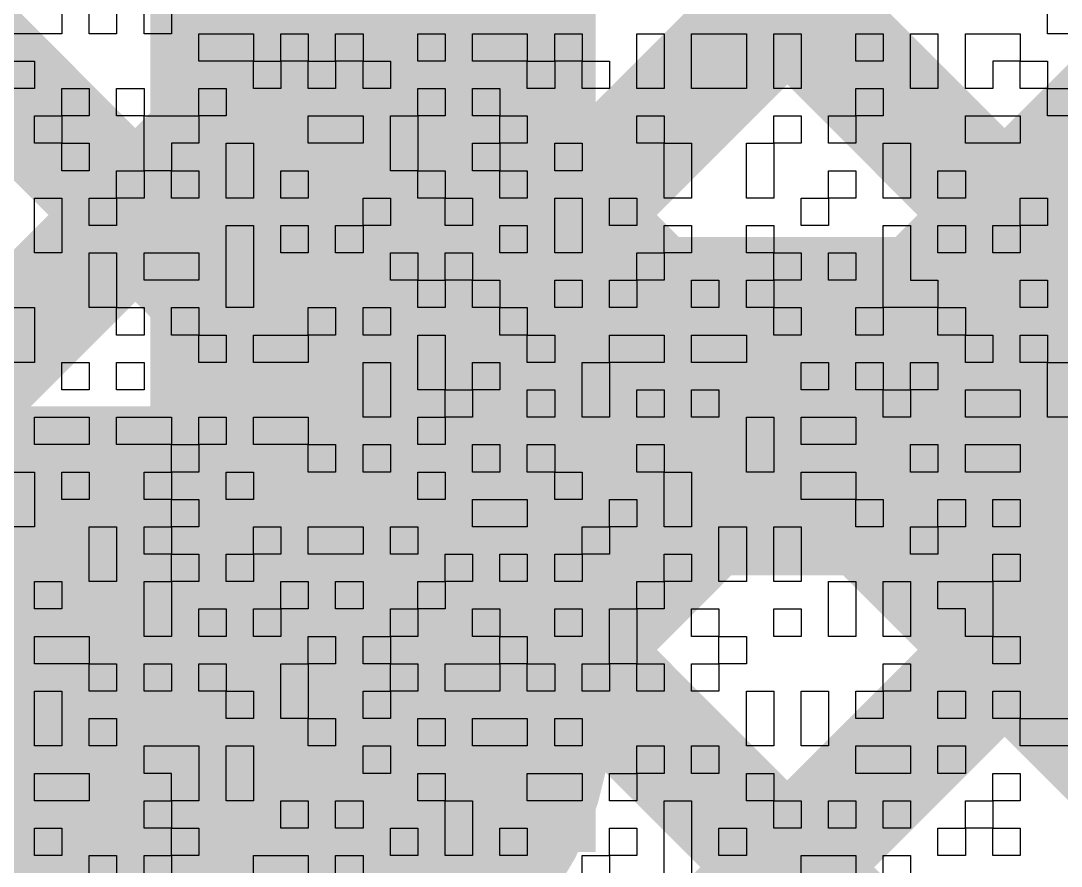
# Model space of a CAD drawing. Header units: millimetres. Extents: x 3.06 to 5.82, y 1.29 to 3.84.
# Drawn here: x 4.9706 to 5.0383, y 2.5881 to 2.6431 of the extents above; entities that cross this region are included whole.
import ezdxf

# ---------------------------------------------------------------- set-up
doc = ezdxf.new("R2010")
doc.units = ezdxf.units.MM
doc.header["$MEASUREMENT"] = 0
for name, color, linetype in [('BottomLayer', 5, 'Continuous'), ('BottomOverlay', 54, 'Continuous'), ('BottomSolder', 6, 'Continuous'), ('MultiLayer', 9, 'Continuous'), ('TopLayer', 1, 'Continuous'), ('TopSolder', 216, 'Continuous'), ('ViaHoleLayer', 16, 'Continuous')]:
    doc.layers.add(name, color=color, linetype=linetype)

msp = doc.modelspace()

# ---------------------------------------------------------------- linework, layer by layer
at = {"layer": 'BottomLayer'}
for points, const_width in [([(4.789, 2.413121), (5.240879, 2.865)], 0.008), ([(4.789, 2.441405), (5.212595, 2.865)], 0.008), ([(4.789, 2.384836), (5.248, 2.843836)], 0.008), ([(4.789, 2.356552), (5.248, 2.815552)], 0.008), ([(4.873539, 2.791499), (5.702, 1.963038)], 0.008), ([(4.854232, 2.782522), (5.702, 1.934754)], 0.008), ([(4.830624, 2.777846), (5.596469, 2.012)], 0.008), ([(4.810821, 2.769365), (5.568185, 2.012)], 0.008), ([(4.797236, 2.754665), (5.478901, 2.073)], 0.008), ([(4.995, 2.618), (5.489, 2.618)], 0.022)]:
    msp.add_lwpolyline(points, dxfattribs=dict(at, const_width=const_width))
for points, const_width in [([(4.989095, 2.618, 1), (5.000906, 2.618, 1)], 0.011811), ([(4.9895, 2.618, 1), (5.0005, 2.618, 1)], 0.011)]:
    msp.add_lwpolyline(points, format="xyb", close=True, dxfattribs=dict(at, const_width=const_width))
at = {"layer": 'BottomOverlay'}
for p, q in [((4.973254, 2.64401), (4.973254, 2.642228)), ((4.975035, 2.642228), (4.975035, 2.64401)), ((4.976817, 2.64401), (4.976817, 2.642228)), ((4.978599, 2.642228), (4.978599, 2.64401)), ((4.980381, 2.64401), (4.980381, 2.642228)), ((5.037396, 2.642228), (5.037396, 2.64401)), ((4.973254, 2.642228), (4.96969, 2.642228)), ((4.976817, 2.642228), (4.975035, 2.642228)), ((4.980381, 2.642228), (4.978599, 2.642228)), ((4.982162, 2.640446), (4.982162, 2.642228)), ((4.982162, 2.642228), (4.985726, 2.642228)), ((4.985726, 2.642228), (4.985726, 2.640446)), ((4.987508, 2.640446), (4.987508, 2.642228)), ((4.987508, 2.642228), (4.989289, 2.642228)), ((4.989289, 2.642228), (4.989289, 2.640446)), ((4.991071, 2.640446), (4.991071, 2.642228)), ((4.991071, 2.642228), (4.992853, 2.642228)), ((4.992853, 2.642228), (4.992853, 2.640446)), ((4.996416, 2.640446), (4.996416, 2.642228)), ((4.996416, 2.642228), (4.998198, 2.642228)), ((4.998198, 2.642228), (4.998198, 2.640446)), ((4.99998, 2.640446), (4.99998, 2.642228)), ((4.99998, 2.642228), (5.003543, 2.642228)), ((5.003543, 2.642228), (5.003543, 2.640446)), ((5.005325, 2.640446), (5.005325, 2.642228)), ((5.005325, 2.642228), (5.007107, 2.642228)), ((5.007107, 2.642228), (5.007107, 2.640446)), ((5.01067, 2.640446), (5.01067, 2.642228)), ((5.01067, 2.642228), (5.012452, 2.642228)), ((5.012452, 2.642228), (5.012452, 2.640446)), ((5.014234, 2.640446), (5.014234, 2.642228)), ((5.014234, 2.642228), (5.017797, 2.642228)), ((5.017797, 2.642228), (5.017797, 2.640446)), ((5.019579, 2.640446), (5.019579, 2.642228)), ((5.019579, 2.642228), (5.021361, 2.642228)), ((5.021361, 2.642228), (5.021361, 2.640446)), ((5.024924, 2.640446), (5.024924, 2.642228)), ((5.024924, 2.642228), (5.026706, 2.642228)), ((5.026706, 2.642228), (5.026706, 2.640446)), ((5.028487, 2.640446), (5.028487, 2.642228)), ((5.028487, 2.642228), (5.030269, 2.642228)), ((5.030269, 2.642228), (5.030269, 2.640446)), ((5.032051, 2.640446), (5.032051, 2.642228)), ((5.032051, 2.642228), (5.035614, 2.642228)), ((5.035614, 2.642228), (5.035614, 2.640446)), ((5.039178, 2.642228), (5.037396, 2.642228)), ((4.96969, 2.640446), (4.971472, 2.640446)), ((4.971472, 2.640446), (4.971472, 2.638664)), ((4.985726, 2.640446), (4.982162, 2.640446)), ((4.985726, 2.638664), (4.985726, 2.640446)), ((4.985726, 2.640446), (4.987508, 2.640446)), ((4.989289, 2.640446), (4.987508, 2.640446)), ((4.987508, 2.640446), (4.987508, 2.638664)), ((4.989289, 2.638664), (4.989289, 2.640446)), ((4.989289, 2.640446), (4.991071, 2.640446)), ((4.992853, 2.640446), (4.991071, 2.640446)), ((4.991071, 2.640446), (4.991071, 2.638664)), ((4.992853, 2.638664), (4.992853, 2.640446)), ((4.992853, 2.640446), (4.994635, 2.640446)), ((4.994635, 2.640446), (4.994635, 2.638664)), ((4.998198, 2.640446), (4.996416, 2.640446)), ((5.003543, 2.640446), (4.99998, 2.640446)), ((5.003543, 2.638664), (5.003543, 2.640446)), ((5.003543, 2.640446), (5.005325, 2.640446)), ((5.007107, 2.640446), (5.005325, 2.640446)), ((5.005325, 2.640446), (5.005325, 2.638664)), ((5.007107, 2.638664), (5.007107, 2.640446)), ((5.007107, 2.640446), (5.008888, 2.640446)), ((5.008888, 2.640446), (5.008888, 2.638664)), ((5.01067, 2.638664), (5.01067, 2.640446)), ((5.012452, 2.640446), (5.012452, 2.638664)), ((5.014234, 2.638664), (5.014234, 2.640446)), ((5.017797, 2.640446), (5.017797, 2.638664)), ((5.019579, 2.638664), (5.019579, 2.640446)), ((5.021361, 2.640446), (5.021361, 2.638664)), ((5.026706, 2.640446), (5.024924, 2.640446)), ((5.028487, 2.638664), (5.028487, 2.640446)), ((5.030269, 2.640446), (5.030269, 2.638664)), ((5.032051, 2.638664), (5.032051, 2.640446)), ((5.035614, 2.640446), (5.033833, 2.640446)), ((5.033833, 2.640446), (5.033833, 2.638664)), ((5.035614, 2.638664), (5.035614, 2.640446)), ((5.035614, 2.640446), (5.037396, 2.640446)), ((5.037396, 2.640446), (5.037396, 2.638664)), ((4.971472, 2.638664), (4.96969, 2.638664)), ((4.973254, 2.636883), (4.973254, 2.638664)), ((4.973254, 2.638664), (4.975035, 2.638664)), ((4.975035, 2.638664), (4.975035, 2.636883)), ((4.976817, 2.636883), (4.976817, 2.638664)), ((4.976817, 2.638664), (4.978599, 2.638664)), ((4.978599, 2.638664), (4.978599, 2.636883)), ((4.982162, 2.636883), (4.982162, 2.638664)), ((4.982162, 2.638664), (4.983944, 2.638664)), ((4.983944, 2.638664), (4.983944, 2.636883)), ((4.987508, 2.638664), (4.985726, 2.638664)), ((4.991071, 2.638664), (4.989289, 2.638664)), ((4.994635, 2.638664), (4.992853, 2.638664)), ((4.996416, 2.636883), (4.996416, 2.638664)), ((4.996416, 2.638664), (4.998198, 2.638664)), ((4.998198, 2.638664), (4.998198, 2.636883)), ((4.99998, 2.636883), (4.99998, 2.638664)), ((4.99998, 2.638664), (5.001761, 2.638664)), ((5.001761, 2.638664), (5.001761, 2.636883)), ((5.005325, 2.638664), (5.003543, 2.638664)), ((5.008888, 2.638664), (5.007107, 2.638664)), ((5.012452, 2.638664), (5.01067, 2.638664)), ((5.017797, 2.638664), (5.014234, 2.638664)), ((5.021361, 2.638664), (5.019579, 2.638664)), ((5.024924, 2.636883), (5.024924, 2.638664)), ((5.024924, 2.638664), (5.026706, 2.638664)), ((5.026706, 2.638664), (5.026706, 2.636883)), ((5.030269, 2.638664), (5.028487, 2.638664)), ((5.033833, 2.638664), (5.032051, 2.638664)), ((5.037396, 2.638664), (5.035614, 2.638664)), ((5.037396, 2.636883), (5.037396, 2.638664)), ((5.037396, 2.638664), (5.039178, 2.638664)), ((4.971472, 2.635101), (4.971472, 2.636883)), ((4.971472, 2.636883), (4.973254, 2.636883)), ((4.975035, 2.636883), (4.973254, 2.636883)), ((4.973254, 2.636883), (4.973254, 2.635101)), ((4.978599, 2.636883), (4.976817, 2.636883)), ((4.978599, 2.635101), (4.978599, 2.636883)), ((4.978599, 2.636883), (4.982162, 2.636883)), ((4.983944, 2.636883), (4.982162, 2.636883)), ((4.982162, 2.636883), (4.982162, 2.635101)), ((4.989289, 2.635101), (4.989289, 2.636883)), ((4.989289, 2.636883), (4.992853, 2.636883)), ((4.992853, 2.636883), (4.992853, 2.635101)), ((4.994635, 2.635101), (4.994635, 2.636883)), ((4.994635, 2.636883), (4.996416, 2.636883)), ((4.998198, 2.636883), (4.996416, 2.636883)), ((4.996416, 2.636883), (4.996416, 2.635101)), ((5.001761, 2.636883), (4.99998, 2.636883)), ((5.001761, 2.635101), (5.001761, 2.636883)), ((5.001761, 2.636883), (5.003543, 2.636883)), ((5.003543, 2.636883), (5.003543, 2.635101)), ((5.01067, 2.635101), (5.01067, 2.636883)), ((5.01067, 2.636883), (5.012452, 2.636883)), ((5.012452, 2.636883), (5.012452, 2.635101)), ((5.019579, 2.635101), (5.019579, 2.636883)), ((5.019579, 2.636883), (5.021361, 2.636883)), ((5.021361, 2.636883), (5.021361, 2.635101)), ((5.023142, 2.635101), (5.023142, 2.636883)), ((5.023142, 2.636883), (5.024924, 2.636883)), ((5.026706, 2.636883), (5.024924, 2.636883)), ((5.024924, 2.636883), (5.024924, 2.635101)), ((5.032051, 2.635101), (5.032051, 2.636883)), ((5.032051, 2.636883), (5.035614, 2.636883)), ((5.035614, 2.636883), (5.035614, 2.635101)), ((5.039178, 2.636883), (5.037396, 2.636883)), ((4.973254, 2.635101), (4.971472, 2.635101)), ((4.973254, 2.633319), (4.973254, 2.635101)), ((4.973254, 2.635101), (4.975035, 2.635101)), ((4.975035, 2.635101), (4.975035, 2.633319)), ((4.978599, 2.633319), (4.978599, 2.635101)), ((4.982162, 2.635101), (4.980381, 2.635101)), ((4.980381, 2.635101), (4.980381, 2.633319)), ((4.983944, 2.633319), (4.983944, 2.635101)), ((4.983944, 2.635101), (4.985726, 2.635101)), ((4.985726, 2.635101), (4.985726, 2.633319)), ((4.992853, 2.635101), (4.989289, 2.635101)), ((4.994635, 2.633319), (4.994635, 2.635101)), ((4.996416, 2.635101), (4.996416, 2.633319)), ((4.99998, 2.633319), (4.99998, 2.635101)), ((4.99998, 2.635101), (5.001761, 2.635101)), ((5.003543, 2.635101), (5.001761, 2.635101)), ((5.001761, 2.635101), (5.001761, 2.633319)), ((5.005325, 2.633319), (5.005325, 2.635101)), ((5.005325, 2.635101), (5.007107, 2.635101)), ((5.007107, 2.635101), (5.007107, 2.633319)), ((5.012452, 2.635101), (5.01067, 2.635101)), ((5.012452, 2.633319), (5.012452, 2.635101)), ((5.012452, 2.635101), (5.014234, 2.635101)), ((5.014234, 2.635101), (5.014234, 2.633319)), ((5.017797, 2.633319), (5.017797, 2.635101)), ((5.017797, 2.635101), (5.019579, 2.635101)), ((5.021361, 2.635101), (5.019579, 2.635101)), ((5.019579, 2.635101), (5.019579, 2.633319)), ((5.024924, 2.635101), (5.023142, 2.635101)), ((5.026706, 2.633319), (5.026706, 2.635101)), ((5.026706, 2.635101), (5.028487, 2.635101)), ((5.028487, 2.635101), (5.028487, 2.633319)), ((5.035614, 2.635101), (5.032051, 2.635101)), ((4.975035, 2.633319), (4.973254, 2.633319)), ((4.976817, 2.631537), (4.976817, 2.633319)), ((4.976817, 2.633319), (4.978599, 2.633319)), ((4.980381, 2.633319), (4.978599, 2.633319)), ((4.978599, 2.633319), (4.978599, 2.631537)), ((4.980381, 2.631537), (4.980381, 2.633319)), ((4.980381, 2.633319), (4.982162, 2.633319)), ((4.982162, 2.633319), (4.982162, 2.631537)), ((4.983944, 2.631537), (4.983944, 2.633319)), ((4.985726, 2.633319), (4.985726, 2.631537)), ((4.987508, 2.631537), (4.987508, 2.633319)), ((4.987508, 2.633319), (4.989289, 2.633319)), ((4.989289, 2.633319), (4.989289, 2.631537)), ((4.996416, 2.633319), (4.994635, 2.633319)), ((4.996416, 2.631537), (4.996416, 2.633319)), ((4.996416, 2.633319), (4.998198, 2.633319)), ((4.998198, 2.633319), (4.998198, 2.631537)), ((5.001761, 2.633319), (4.99998, 2.633319)), ((5.001761, 2.631537), (5.001761, 2.633319)), ((5.001761, 2.633319), (5.003543, 2.633319)), ((5.003543, 2.633319), (5.003543, 2.631537)), ((5.007107, 2.633319), (5.005325, 2.633319)), ((5.012452, 2.631537), (5.012452, 2.633319)), ((5.014234, 2.633319), (5.014234, 2.631537)), ((5.017797, 2.631537), (5.017797, 2.633319)), ((5.019579, 2.633319), (5.019579, 2.631537)), ((5.023142, 2.631537), (5.023142, 2.633319)), ((5.023142, 2.633319), (5.024924, 2.633319)), ((5.024924, 2.633319), (5.024924, 2.631537)), ((5.026706, 2.631537), (5.026706, 2.633319)), ((5.028487, 2.633319), (5.028487, 2.631537)), ((5.030269, 2.631537), (5.030269, 2.633319)), ((5.030269, 2.633319), (5.032051, 2.633319)), ((5.032051, 2.633319), (5.032051, 2.631537)), ((4.971472, 2.629756), (4.971472, 2.631537)), ((4.971472, 2.631537), (4.973254, 2.631537)), ((4.973254, 2.631537), (4.973254, 2.629756)), ((4.975035, 2.629756), (4.975035, 2.631537)), ((4.975035, 2.631537), (4.976817, 2.631537)), ((4.978599, 2.631537), (4.976817, 2.631537)), ((4.976817, 2.631537), (4.976817, 2.629756)), ((4.982162, 2.631537), (4.980381, 2.631537)), ((4.985726, 2.631537), (4.983944, 2.631537)), ((4.989289, 2.631537), (4.987508, 2.631537)), ((4.992853, 2.629756), (4.992853, 2.631537)), ((4.992853, 2.631537), (4.994635, 2.631537)), ((4.994635, 2.631537), (4.994635, 2.629756)), ((4.998198, 2.631537), (4.996416, 2.631537)), ((4.998198, 2.629756), (4.998198, 2.631537)), ((4.998198, 2.631537), (4.99998, 2.631537)), ((4.99998, 2.631537), (4.99998, 2.629756)), ((5.003543, 2.631537), (5.001761, 2.631537)), ((5.005325, 2.629756), (5.005325, 2.631537)), ((5.005325, 2.631537), (5.007107, 2.631537)), ((5.007107, 2.631537), (5.007107, 2.629756)), ((5.008888, 2.629756), (5.008888, 2.631537)), ((5.008888, 2.631537), (5.01067, 2.631537)), ((5.01067, 2.631537), (5.01067, 2.629756)), ((5.014234, 2.631537), (5.012452, 2.631537)), ((5.019579, 2.631537), (5.017797, 2.631537)), ((5.021361, 2.629756), (5.021361, 2.631537)), ((5.021361, 2.631537), (5.023142, 2.631537)), ((5.024924, 2.631537), (5.023142, 2.631537)), ((5.023142, 2.631537), (5.023142, 2.629756)), ((5.028487, 2.631537), (5.026706, 2.631537)), ((5.032051, 2.631537), (5.030269, 2.631537)), ((5.035614, 2.629756), (5.035614, 2.631537)), ((5.035614, 2.631537), (5.037396, 2.631537)), ((5.037396, 2.631537), (5.037396, 2.629756)), ((4.971472, 2.627974), (4.971472, 2.629756)), ((4.973254, 2.629756), (4.973254, 2.627974)), ((4.976817, 2.629756), (4.975035, 2.629756)), ((4.983944, 2.627974), (4.983944, 2.629756)), ((4.983944, 2.629756), (4.985726, 2.629756)), ((4.985726, 2.629756), (4.985726, 2.627974)), ((4.987508, 2.627974), (4.987508, 2.629756)), ((4.987508, 2.629756), (4.989289, 2.629756)), ((4.989289, 2.629756), (4.989289, 2.627974)), ((4.991071, 2.627974), (4.991071, 2.629756)), ((4.991071, 2.629756), (4.992853, 2.629756)), ((4.994635, 2.629756), (4.992853, 2.629756)), ((4.992853, 2.629756), (4.992853, 2.627974)), ((4.99998, 2.629756), (4.998198, 2.629756)), ((5.001761, 2.627974), (5.001761, 2.629756)), ((5.001761, 2.629756), (5.003543, 2.629756)), ((5.003543, 2.629756), (5.003543, 2.627974)), ((5.005325, 2.627974), (5.005325, 2.629756)), ((5.007107, 2.629756), (5.007107, 2.627974)), ((5.01067, 2.629756), (5.008888, 2.629756)), ((5.012452, 2.627974), (5.012452, 2.629756)), ((5.012452, 2.629756), (5.014234, 2.629756)), ((5.014234, 2.629756), (5.014234, 2.627974)), ((5.017797, 2.627974), (5.017797, 2.629756)), ((5.017797, 2.629756), (5.019579, 2.629756)), ((5.019579, 2.629756), (5.019579, 2.627974)), ((5.023142, 2.629756), (5.021361, 2.629756)), ((5.026706, 2.627974), (5.026706, 2.629756)), ((5.026706, 2.629756), (5.028487, 2.629756)), ((5.028487, 2.629756), (5.028487, 2.627974)), ((5.030269, 2.627974), (5.030269, 2.629756)), ((5.030269, 2.629756), (5.032051, 2.629756)), ((5.032051, 2.629756), (5.032051, 2.627974)), ((5.033833, 2.627974), (5.033833, 2.629756)), ((5.033833, 2.629756), (5.035614, 2.629756)), ((5.037396, 2.629756), (5.035614, 2.629756)), ((5.035614, 2.629756), (5.035614, 2.627974)), ((4.973254, 2.627974), (4.971472, 2.627974)), ((4.975035, 2.626192), (4.975035, 2.627974)), ((4.975035, 2.627974), (4.976817, 2.627974)), ((4.976817, 2.627974), (4.976817, 2.626192)), ((4.978599, 2.626192), (4.978599, 2.627974)), ((4.978599, 2.627974), (4.982162, 2.627974)), ((4.982162, 2.627974), (4.982162, 2.626192)), ((4.983944, 2.626192), (4.983944, 2.627974)), ((4.985726, 2.627974), (4.985726, 2.626192)), ((4.989289, 2.627974), (4.987508, 2.627974)), ((4.992853, 2.627974), (4.991071, 2.627974)), ((4.994635, 2.626192), (4.994635, 2.627974)), ((4.994635, 2.627974), (4.996416, 2.627974)), ((4.996416, 2.627974), (4.996416, 2.626192)), ((4.998198, 2.626192), (4.998198, 2.627974)), ((4.998198, 2.627974), (4.99998, 2.627974)), ((4.99998, 2.627974), (4.99998, 2.626192)), ((5.003543, 2.627974), (5.001761, 2.627974)), ((5.007107, 2.627974), (5.005325, 2.627974)), ((5.01067, 2.626192), (5.01067, 2.627974)), ((5.01067, 2.627974), (5.012452, 2.627974)), ((5.014234, 2.627974), (5.012452, 2.627974)), ((5.012452, 2.627974), (5.012452, 2.626192)), ((5.019579, 2.627974), (5.017797, 2.627974)), ((5.019579, 2.626192), (5.019579, 2.627974)), ((5.019579, 2.627974), (5.021361, 2.627974)), ((5.021361, 2.627974), (5.021361, 2.626192)), ((5.023142, 2.626192), (5.023142, 2.627974)), ((5.023142, 2.627974), (5.024924, 2.627974)), ((5.024924, 2.627974), (5.024924, 2.626192)), ((5.026706, 2.626192), (5.026706, 2.627974)), ((5.028487, 2.627974), (5.028487, 2.626192)), ((5.032051, 2.627974), (5.030269, 2.627974)), ((5.035614, 2.627974), (5.033833, 2.627974)), ((4.975035, 2.624411), (4.975035, 2.626192)), ((4.976817, 2.626192), (4.976817, 2.624411)), ((4.982162, 2.626192), (4.978599, 2.626192)), ((4.983944, 2.624411), (4.983944, 2.626192)), ((4.985726, 2.626192), (4.985726, 2.624411)), ((4.996416, 2.626192), (4.994635, 2.626192)), ((4.996416, 2.624411), (4.996416, 2.626192)), ((4.996416, 2.626192), (4.998198, 2.626192)), ((4.99998, 2.626192), (4.998198, 2.626192)), ((4.998198, 2.626192), (4.998198, 2.624411)), ((4.99998, 2.624411), (4.99998, 2.626192)), ((4.99998, 2.626192), (5.001761, 2.626192)), ((5.001761, 2.626192), (5.001761, 2.624411)), ((5.005325, 2.624411), (5.005325, 2.626192)), ((5.005325, 2.626192), (5.007107, 2.626192)), ((5.007107, 2.626192), (5.007107, 2.624411)), ((5.008888, 2.624411), (5.008888, 2.626192)), ((5.008888, 2.626192), (5.01067, 2.626192)), ((5.012452, 2.626192), (5.01067, 2.626192)), ((5.01067, 2.626192), (5.01067, 2.624411)), ((5.014234, 2.624411), (5.014234, 2.626192)), ((5.014234, 2.626192), (5.016015, 2.626192)), ((5.016015, 2.626192), (5.016015, 2.624411)), ((5.017797, 2.624411), (5.017797, 2.626192)), ((5.017797, 2.626192), (5.019579, 2.626192)), ((5.021361, 2.626192), (5.019579, 2.626192)), ((5.019579, 2.626192), (5.019579, 2.624411)), ((5.024924, 2.626192), (5.023142, 2.626192)), ((5.026706, 2.624411), (5.026706, 2.626192)), ((5.028487, 2.626192), (5.030269, 2.626192)), ((5.030269, 2.626192), (5.030269, 2.624411)), ((5.035614, 2.624411), (5.035614, 2.626192)), ((5.035614, 2.626192), (5.037396, 2.626192)), ((5.037396, 2.626192), (5.037396, 2.624411)), ((4.96969, 2.624411), (4.971472, 2.624411)), ((4.971472, 2.624411), (4.971472, 2.622629)), ((4.976817, 2.624411), (4.975035, 2.624411)), ((4.976817, 2.622629), (4.976817, 2.624411)), ((4.976817, 2.624411), (4.978599, 2.624411)), ((4.978599, 2.624411), (4.978599, 2.622629)), ((4.980381, 2.622629), (4.980381, 2.624411)), ((4.980381, 2.624411), (4.982162, 2.624411)), ((4.982162, 2.624411), (4.982162, 2.622629)), ((4.985726, 2.624411), (4.983944, 2.624411)), ((4.989289, 2.622629), (4.989289, 2.624411)), ((4.989289, 2.624411), (4.991071, 2.624411)), ((4.991071, 2.624411), (4.991071, 2.622629)), ((4.992853, 2.622629), (4.992853, 2.624411)), ((4.992853, 2.624411), (4.994635, 2.624411)), ((4.994635, 2.624411), (4.994635, 2.622629)), ((4.998198, 2.624411), (4.996416, 2.624411)), ((5.001761, 2.624411), (4.99998, 2.624411)), ((5.001761, 2.622629), (5.001761, 2.624411)), ((5.001761, 2.624411), (5.003543, 2.624411)), ((5.003543, 2.624411), (5.003543, 2.622629)), ((5.007107, 2.624411), (5.005325, 2.624411)), ((5.01067, 2.624411), (5.008888, 2.624411)), ((5.016015, 2.624411), (5.014234, 2.624411)), ((5.019579, 2.624411), (5.017797, 2.624411)), ((5.019579, 2.622629), (5.019579, 2.624411)), ((5.019579, 2.624411), (5.021361, 2.624411)), ((5.021361, 2.624411), (5.021361, 2.622629)), ((5.024924, 2.622629), (5.024924, 2.624411)), ((5.024924, 2.624411), (5.026706, 2.624411)), ((5.030269, 2.624411), (5.026706, 2.624411)), ((5.026706, 2.624411), (5.026706, 2.622629)), ((5.030269, 2.622629), (5.030269, 2.624411)), ((5.030269, 2.624411), (5.032051, 2.624411)), ((5.032051, 2.624411), (5.032051, 2.622629)), ((5.037396, 2.624411), (5.035614, 2.624411)), ((4.971472, 2.622629), (4.971472, 2.620847)), ((4.978599, 2.622629), (4.976817, 2.622629)), ((4.982162, 2.622629), (4.980381, 2.622629)), ((4.982162, 2.620847), (4.982162, 2.622629)), ((4.982162, 2.622629), (4.983944, 2.622629)), ((4.983944, 2.622629), (4.983944, 2.620847)), ((4.985726, 2.620847), (4.985726, 2.622629)), ((4.985726, 2.622629), (4.989289, 2.622629)), ((4.991071, 2.622629), (4.989289, 2.622629)), ((4.989289, 2.622629), (4.989289, 2.620847)), ((4.994635, 2.622629), (4.992853, 2.622629)), ((4.996416, 2.620847), (4.996416, 2.622629)), ((4.996416, 2.622629), (4.998198, 2.622629)), ((4.998198, 2.622629), (4.998198, 2.620847)), ((5.003543, 2.622629), (5.001761, 2.622629)), ((5.003543, 2.620847), (5.003543, 2.622629)), ((5.003543, 2.622629), (5.005325, 2.622629)), ((5.005325, 2.622629), (5.005325, 2.620847)), ((5.008888, 2.620847), (5.008888, 2.622629)), ((5.008888, 2.622629), (5.012452, 2.622629)), ((5.012452, 2.622629), (5.012452, 2.620847)), ((5.014234, 2.620847), (5.014234, 2.622629)), ((5.014234, 2.622629), (5.017797, 2.622629)), ((5.017797, 2.622629), (5.017797, 2.620847)), ((5.021361, 2.622629), (5.019579, 2.622629)), ((5.026706, 2.622629), (5.024924, 2.622629)), ((5.032051, 2.622629), (5.030269, 2.622629)), ((5.032051, 2.620847), (5.032051, 2.622629)), ((5.032051, 2.622629), (5.033833, 2.622629)), ((5.033833, 2.622629), (5.033833, 2.620847)), ((5.035614, 2.620847), (5.035614, 2.622629)), ((5.035614, 2.622629), (5.037396, 2.622629)), ((5.037396, 2.622629), (5.037396, 2.620847)), ((4.971472, 2.620847), (4.96969, 2.620847)), ((4.973254, 2.619065), (4.973254, 2.620847)), ((4.973254, 2.620847), (4.975035, 2.620847)), ((4.975035, 2.620847), (4.975035, 2.619065)), ((4.976817, 2.619065), (4.976817, 2.620847)), ((4.976817, 2.620847), (4.978599, 2.620847)), ((4.978599, 2.620847), (4.978599, 2.619065)), ((4.983944, 2.620847), (4.982162, 2.620847)), ((4.989289, 2.620847), (4.985726, 2.620847)), ((4.992853, 2.619065), (4.992853, 2.620847)), ((4.992853, 2.620847), (4.994635, 2.620847)), ((4.994635, 2.620847), (4.994635, 2.619065)), ((4.996416, 2.619065), (4.996416, 2.620847)), ((4.998198, 2.620847), (4.998198, 2.619065)), ((4.99998, 2.619065), (4.99998, 2.620847)), ((4.99998, 2.620847), (5.001761, 2.620847)), ((5.001761, 2.620847), (5.001761, 2.619065)), ((5.005325, 2.620847), (5.003543, 2.620847)), ((5.007107, 2.619065), (5.007107, 2.620847)), ((5.007107, 2.620847), (5.008888, 2.620847)), ((5.012452, 2.620847), (5.008888, 2.620847)), ((5.008888, 2.620847), (5.008888, 2.619065)), ((5.017797, 2.620847), (5.014234, 2.620847)), ((5.021361, 2.619065), (5.021361, 2.620847)), ((5.021361, 2.620847), (5.023142, 2.620847)), ((5.023142, 2.620847), (5.023142, 2.619065)), ((5.024924, 2.619065), (5.024924, 2.620847)), ((5.024924, 2.620847), (5.026706, 2.620847)), ((5.026706, 2.620847), (5.026706, 2.619065)), ((5.028487, 2.619065), (5.028487, 2.620847)), ((5.028487, 2.620847), (5.030269, 2.620847)), ((5.030269, 2.620847), (5.030269, 2.619065)), ((5.033833, 2.620847), (5.032051, 2.620847)), ((5.037396, 2.620847), (5.035614, 2.620847)), ((5.037396, 2.619065), (5.037396, 2.620847)), ((5.037396, 2.620847), (5.039178, 2.620847)), ((4.975035, 2.619065), (4.973254, 2.619065)), ((4.978599, 2.619065), (4.976817, 2.619065)), ((4.992853, 2.617284), (4.992853, 2.619065)), ((4.994635, 2.619065), (4.994635, 2.617284)), ((4.998198, 2.619065), (4.996416, 2.619065)), ((4.998198, 2.617284), (4.998198, 2.619065)), ((4.998198, 2.619065), (4.99998, 2.619065)), ((5.001761, 2.619065), (4.99998, 2.619065)), ((4.99998, 2.619065), (4.99998, 2.617284)), ((5.003543, 2.617284), (5.003543, 2.619065)), ((5.003543, 2.619065), (5.005325, 2.619065)), ((5.005325, 2.619065), (5.005325, 2.617284)), ((5.007107, 2.617284), (5.007107, 2.619065)), ((5.008888, 2.619065), (5.008888, 2.617284)), ((5.01067, 2.617284), (5.01067, 2.619065)), ((5.01067, 2.619065), (5.012452, 2.619065)), ((5.012452, 2.619065), (5.012452, 2.617284)), ((5.014234, 2.617284), (5.014234, 2.619065)), ((5.014234, 2.619065), (5.016015, 2.619065)), ((5.016015, 2.619065), (5.016015, 2.617284)), ((5.023142, 2.619065), (5.021361, 2.619065)), ((5.026706, 2.619065), (5.024924, 2.619065)), ((5.026706, 2.617284), (5.026706, 2.619065)), ((5.026706, 2.619065), (5.028487, 2.619065)), ((5.030269, 2.619065), (5.028487, 2.619065)), ((5.028487, 2.619065), (5.028487, 2.617284)), ((5.032051, 2.617284), (5.032051, 2.619065)), ((5.032051, 2.619065), (5.035614, 2.619065)), ((5.035614, 2.619065), (5.035614, 2.617284)), ((5.037396, 2.617284), (5.037396, 2.619065)), ((4.971472, 2.615502), (4.971472, 2.617284)), ((4.971472, 2.617284), (4.975035, 2.617284)), ((4.975035, 2.617284), (4.975035, 2.615502)), ((4.976817, 2.615502), (4.976817, 2.617284)), ((4.976817, 2.617284), (4.980381, 2.617284)), ((4.980381, 2.617284), (4.980381, 2.615502)), ((4.982162, 2.615502), (4.982162, 2.617284)), ((4.982162, 2.617284), (4.983944, 2.617284)), ((4.983944, 2.617284), (4.983944, 2.615502)), ((4.985726, 2.615502), (4.985726, 2.617284)), ((4.985726, 2.617284), (4.989289, 2.617284)), ((4.989289, 2.617284), (4.989289, 2.615502)), ((4.994635, 2.617284), (4.992853, 2.617284)), ((4.996416, 2.615502), (4.996416, 2.617284)), ((4.996416, 2.617284), (4.998198, 2.617284)), ((4.99998, 2.617284), (4.998198, 2.617284)), ((4.998198, 2.617284), (4.998198, 2.615502)), ((5.005325, 2.617284), (5.003543, 2.617284)), ((5.008888, 2.617284), (5.007107, 2.617284)), ((5.012452, 2.617284), (5.01067, 2.617284)), ((5.016015, 2.617284), (5.014234, 2.617284)), ((5.017797, 2.615502), (5.017797, 2.617284)), ((5.017797, 2.617284), (5.019579, 2.617284)), ((5.019579, 2.617284), (5.019579, 2.615502)), ((5.021361, 2.615502), (5.021361, 2.617284)), ((5.021361, 2.617284), (5.024924, 2.617284)), ((5.024924, 2.617284), (5.024924, 2.615502)), ((5.028487, 2.617284), (5.026706, 2.617284)), ((5.035614, 2.617284), (5.032051, 2.617284)), ((5.039178, 2.617284), (5.037396, 2.617284)), ((4.975035, 2.615502), (4.971472, 2.615502)), ((4.980381, 2.615502), (4.976817, 2.615502)), ((4.980381, 2.61372), (4.980381, 2.615502)), ((4.980381, 2.615502), (4.982162, 2.615502)), ((4.983944, 2.615502), (4.982162, 2.615502)), ((4.982162, 2.615502), (4.982162, 2.61372)), ((4.989289, 2.615502), (4.985726, 2.615502)), ((4.989289, 2.61372), (4.989289, 2.615502)), ((4.989289, 2.615502), (4.991071, 2.615502)), ((4.991071, 2.615502), (4.991071, 2.61372)), ((4.992853, 2.61372), (4.992853, 2.615502)), ((4.992853, 2.615502), (4.994635, 2.615502)), ((4.994635, 2.615502), (4.994635, 2.61372)), ((4.998198, 2.615502), (4.996416, 2.615502)), ((4.99998, 2.61372), (4.99998, 2.615502)), ((4.99998, 2.615502), (5.001761, 2.615502)), ((5.001761, 2.615502), (5.001761, 2.61372)), ((5.003543, 2.61372), (5.003543, 2.615502)), ((5.003543, 2.615502), (5.005325, 2.615502)), ((5.005325, 2.615502), (5.005325, 2.61372)), ((5.01067, 2.61372), (5.01067, 2.615502)), ((5.01067, 2.615502), (5.012452, 2.615502)), ((5.012452, 2.615502), (5.012452, 2.61372)), ((5.017797, 2.61372), (5.017797, 2.615502)), ((5.019579, 2.615502), (5.019579, 2.61372)), ((5.024924, 2.615502), (5.021361, 2.615502)), ((5.028487, 2.61372), (5.028487, 2.615502)), ((5.028487, 2.615502), (5.030269, 2.615502)), ((5.030269, 2.615502), (5.030269, 2.61372)), ((5.032051, 2.61372), (5.032051, 2.615502)), ((5.032051, 2.615502), (5.035614, 2.615502)), ((5.035614, 2.615502), (5.035614, 2.61372)), ((4.96969, 2.61372), (4.971472, 2.61372)), ((4.971472, 2.61372), (4.971472, 2.611938)), ((4.973254, 2.611938), (4.973254, 2.61372)), ((4.973254, 2.61372), (4.975035, 2.61372)), ((4.975035, 2.61372), (4.975035, 2.611938)), ((4.978599, 2.611938), (4.978599, 2.61372)), ((4.978599, 2.61372), (4.980381, 2.61372)), ((4.982162, 2.61372), (4.980381, 2.61372)), ((4.980381, 2.61372), (4.980381, 2.611938)), ((4.983944, 2.611938), (4.983944, 2.61372)), ((4.983944, 2.61372), (4.985726, 2.61372)), ((4.985726, 2.61372), (4.985726, 2.611938)), ((4.991071, 2.61372), (4.989289, 2.61372)), ((4.994635, 2.61372), (4.992853, 2.61372)), ((4.996416, 2.611938), (4.996416, 2.61372)), ((4.996416, 2.61372), (4.998198, 2.61372)), ((4.998198, 2.61372), (4.998198, 2.611938)), ((5.001761, 2.61372), (4.99998, 2.61372)), ((5.005325, 2.61372), (5.003543, 2.61372)), ((5.005325, 2.611938), (5.005325, 2.61372)), ((5.005325, 2.61372), (5.007107, 2.61372)), ((5.007107, 2.61372), (5.007107, 2.611938)), ((5.012452, 2.61372), (5.01067, 2.61372)), ((5.012452, 2.611938), (5.012452, 2.61372)), ((5.012452, 2.61372), (5.014234, 2.61372)), ((5.014234, 2.61372), (5.014234, 2.611938)), ((5.019579, 2.61372), (5.017797, 2.61372)), ((5.021361, 2.611938), (5.021361, 2.61372)), ((5.021361, 2.61372), (5.024924, 2.61372)), ((5.024924, 2.61372), (5.024924, 2.611938)), ((5.030269, 2.61372), (5.028487, 2.61372)), ((5.035614, 2.61372), (5.032051, 2.61372)), ((4.971472, 2.611938), (4.971472, 2.610157)), ((4.975035, 2.611938), (4.973254, 2.611938)), ((4.980381, 2.611938), (4.978599, 2.611938)), ((4.980381, 2.610157), (4.980381, 2.611938)), ((4.980381, 2.611938), (4.982162, 2.611938)), ((4.982162, 2.611938), (4.982162, 2.610157)), ((4.985726, 2.611938), (4.983944, 2.611938)), ((4.998198, 2.611938), (4.996416, 2.611938)), ((4.99998, 2.610157), (4.99998, 2.611938)), ((4.99998, 2.611938), (5.003543, 2.611938)), ((5.003543, 2.611938), (5.003543, 2.610157)), ((5.007107, 2.611938), (5.005325, 2.611938)), ((5.008888, 2.610157), (5.008888, 2.611938)), ((5.008888, 2.611938), (5.01067, 2.611938)), ((5.01067, 2.611938), (5.01067, 2.610157)), ((5.012452, 2.610157), (5.012452, 2.611938)), ((5.014234, 2.611938), (5.014234, 2.610157)), ((5.024924, 2.611938), (5.021361, 2.611938)), ((5.024924, 2.610157), (5.024924, 2.611938)), ((5.024924, 2.611938), (5.026706, 2.611938)), ((5.026706, 2.611938), (5.026706, 2.610157)), ((5.030269, 2.610157), (5.030269, 2.611938)), ((5.030269, 2.611938), (5.032051, 2.611938)), ((5.032051, 2.611938), (5.032051, 2.610157)), ((5.033833, 2.610157), (5.033833, 2.611938)), ((5.033833, 2.611938), (5.035614, 2.611938)), ((5.035614, 2.611938), (5.035614, 2.610157)), ((4.971472, 2.610157), (4.96969, 2.610157)), ((4.975035, 2.608375), (4.975035, 2.610157)), ((4.975035, 2.610157), (4.976817, 2.610157)), ((4.976817, 2.610157), (4.976817, 2.608375)), ((4.978599, 2.608375), (4.978599, 2.610157)), ((4.978599, 2.610157), (4.980381, 2.610157)), ((4.982162, 2.610157), (4.980381, 2.610157)), ((4.980381, 2.610157), (4.980381, 2.608375)), ((4.985726, 2.608375), (4.985726, 2.610157)), ((4.985726, 2.610157), (4.987508, 2.610157)), ((4.987508, 2.610157), (4.987508, 2.608375)), ((4.989289, 2.608375), (4.989289, 2.610157)), ((4.989289, 2.610157), (4.992853, 2.610157)), ((4.992853, 2.610157), (4.992853, 2.608375)), ((4.994635, 2.608375), (4.994635, 2.610157)), ((4.994635, 2.610157), (4.996416, 2.610157)), ((4.996416, 2.610157), (4.996416, 2.608375)), ((5.003543, 2.610157), (4.99998, 2.610157)), ((5.007107, 2.608375), (5.007107, 2.610157)), ((5.007107, 2.610157), (5.008888, 2.610157)), ((5.01067, 2.610157), (5.008888, 2.610157)), ((5.008888, 2.610157), (5.008888, 2.608375)), ((5.014234, 2.610157), (5.012452, 2.610157)), ((5.016015, 2.608375), (5.016015, 2.610157)), ((5.016015, 2.610157), (5.017797, 2.610157)), ((5.017797, 2.610157), (5.017797, 2.608375)), ((5.019579, 2.608375), (5.019579, 2.610157)), ((5.019579, 2.610157), (5.021361, 2.610157)), ((5.021361, 2.610157), (5.021361, 2.608375)), ((5.026706, 2.610157), (5.024924, 2.610157)), ((5.028487, 2.608375), (5.028487, 2.610157)), ((5.028487, 2.610157), (5.030269, 2.610157)), ((5.032051, 2.610157), (5.030269, 2.610157)), ((5.030269, 2.610157), (5.030269, 2.608375)), ((5.035614, 2.610157), (5.033833, 2.610157)), ((4.975035, 2.606593), (4.975035, 2.608375)), ((4.976817, 2.608375), (4.976817, 2.606593)), ((4.980381, 2.608375), (4.978599, 2.608375)), ((4.980381, 2.606593), (4.980381, 2.608375)), ((4.980381, 2.608375), (4.982162, 2.608375)), ((4.982162, 2.608375), (4.982162, 2.606593)), ((4.983944, 2.606593), (4.983944, 2.608375)), ((4.983944, 2.608375), (4.985726, 2.608375)), ((4.987508, 2.608375), (4.985726, 2.608375)), ((4.985726, 2.608375), (4.985726, 2.606593)), ((4.992853, 2.608375), (4.989289, 2.608375)), ((4.996416, 2.608375), (4.994635, 2.608375)), ((4.998198, 2.606593), (4.998198, 2.608375)), ((4.998198, 2.608375), (4.99998, 2.608375)), ((4.99998, 2.608375), (4.99998, 2.606593)), ((5.001761, 2.606593), (5.001761, 2.608375)), ((5.001761, 2.608375), (5.003543, 2.608375)), ((5.003543, 2.608375), (5.003543, 2.606593)), ((5.005325, 2.606593), (5.005325, 2.608375)), ((5.005325, 2.608375), (5.007107, 2.608375)), ((5.008888, 2.608375), (5.007107, 2.608375)), ((5.007107, 2.608375), (5.007107, 2.606593)), ((5.012452, 2.606593), (5.012452, 2.608375)), ((5.012452, 2.608375), (5.014234, 2.608375)), ((5.014234, 2.608375), (5.014234, 2.606593)), ((5.016015, 2.606593), (5.016015, 2.608375)), ((5.017797, 2.608375), (5.017797, 2.606593)), ((5.019579, 2.606593), (5.019579, 2.608375)), ((5.021361, 2.608375), (5.021361, 2.606593)), ((5.030269, 2.608375), (5.028487, 2.608375)), ((5.033833, 2.606593), (5.033833, 2.608375)), ((5.033833, 2.608375), (5.035614, 2.608375)), ((5.035614, 2.608375), (5.035614, 2.606593)), ((4.971472, 2.604811), (4.971472, 2.606593)), ((4.971472, 2.606593), (4.973254, 2.606593)), ((4.973254, 2.606593), (4.973254, 2.604811)), ((4.976817, 2.606593), (4.975035, 2.606593)), ((4.978599, 2.604811), (4.978599, 2.606593)), ((4.978599, 2.606593), (4.980381, 2.606593)), ((4.982162, 2.606593), (4.980381, 2.606593)), ((4.980381, 2.606593), (4.980381, 2.604811)), ((4.985726, 2.606593), (4.983944, 2.606593)), ((4.987508, 2.604811), (4.987508, 2.606593)), ((4.987508, 2.606593), (4.989289, 2.606593)), ((4.989289, 2.606593), (4.989289, 2.604811)), ((4.991071, 2.604811), (4.991071, 2.606593)), ((4.991071, 2.606593), (4.992853, 2.606593)), ((4.992853, 2.606593), (4.992853, 2.604811)), ((4.996416, 2.604811), (4.996416, 2.606593)), ((4.996416, 2.606593), (4.998198, 2.606593)), ((4.99998, 2.606593), (4.998198, 2.606593)), ((4.998198, 2.606593), (4.998198, 2.604811)), ((5.003543, 2.606593), (5.001761, 2.606593)), ((5.007107, 2.606593), (5.005325, 2.606593)), ((5.01067, 2.604811), (5.01067, 2.606593)), ((5.01067, 2.606593), (5.012452, 2.606593)), ((5.014234, 2.606593), (5.012452, 2.606593)), ((5.012452, 2.606593), (5.012452, 2.604811)), ((5.017797, 2.606593), (5.016015, 2.606593)), ((5.021361, 2.606593), (5.019579, 2.606593)), ((5.023142, 2.604811), (5.023142, 2.606593)), ((5.023142, 2.606593), (5.024924, 2.606593)), ((5.024924, 2.606593), (5.024924, 2.604811)), ((5.026706, 2.604811), (5.026706, 2.606593)), ((5.026706, 2.606593), (5.028487, 2.606593)), ((5.028487, 2.606593), (5.028487, 2.604811)), ((5.030269, 2.604811), (5.030269, 2.606593)), ((5.030269, 2.606593), (5.033833, 2.606593)), ((5.035614, 2.606593), (5.033833, 2.606593)), ((5.033833, 2.606593), (5.033833, 2.604811)), ((4.973254, 2.604811), (4.971472, 2.604811)), ((4.978599, 2.60303), (4.978599, 2.604811)), ((4.980381, 2.604811), (4.980381, 2.60303)), ((4.982162, 2.60303), (4.982162, 2.604811)), ((4.982162, 2.604811), (4.983944, 2.604811)), ((4.983944, 2.604811), (4.983944, 2.60303)), ((4.985726, 2.60303), (4.985726, 2.604811)), ((4.985726, 2.604811), (4.987508, 2.604811)), ((4.989289, 2.604811), (4.987508, 2.604811)), ((4.987508, 2.604811), (4.987508, 2.60303)), ((4.992853, 2.604811), (4.991071, 2.604811)), ((4.994635, 2.60303), (4.994635, 2.604811)), ((4.994635, 2.604811), (4.996416, 2.604811)), ((4.998198, 2.604811), (4.996416, 2.604811)), ((4.996416, 2.604811), (4.996416, 2.60303)), ((4.99998, 2.60303), (4.99998, 2.604811)), ((4.99998, 2.604811), (5.001761, 2.604811)), ((5.001761, 2.604811), (5.001761, 2.60303)), ((5.005325, 2.60303), (5.005325, 2.604811)), ((5.005325, 2.604811), (5.007107, 2.604811)), ((5.007107, 2.604811), (5.007107, 2.60303)), ((5.008888, 2.60303), (5.008888, 2.604811)), ((5.008888, 2.604811), (5.01067, 2.604811)), ((5.012452, 2.604811), (5.01067, 2.604811)), ((5.01067, 2.604811), (5.01067, 2.60303)), ((5.014234, 2.60303), (5.014234, 2.604811)), ((5.014234, 2.604811), (5.016015, 2.604811)), ((5.016015, 2.604811), (5.016015, 2.60303)), ((5.019579, 2.60303), (5.019579, 2.604811)), ((5.019579, 2.604811), (5.021361, 2.604811)), ((5.021361, 2.604811), (5.021361, 2.60303)), ((5.023142, 2.60303), (5.023142, 2.604811)), ((5.024924, 2.604811), (5.024924, 2.60303)), ((5.026706, 2.60303), (5.026706, 2.604811)), ((5.028487, 2.604811), (5.028487, 2.60303)), ((5.032051, 2.604811), (5.030269, 2.604811)), ((5.032051, 2.60303), (5.032051, 2.604811)), ((5.033833, 2.604811), (5.033833, 2.60303)), ((4.971472, 2.601248), (4.971472, 2.60303)), ((4.971472, 2.60303), (4.975035, 2.60303)), ((4.975035, 2.60303), (4.975035, 2.601248)), ((4.980381, 2.60303), (4.978599, 2.60303)), ((4.983944, 2.60303), (4.982162, 2.60303)), ((4.987508, 2.60303), (4.985726, 2.60303)), ((4.989289, 2.601248), (4.989289, 2.60303)), ((4.989289, 2.60303), (4.991071, 2.60303)), ((4.991071, 2.60303), (4.991071, 2.601248)), ((4.992853, 2.601248), (4.992853, 2.60303)), ((4.992853, 2.60303), (4.994635, 2.60303)), ((4.996416, 2.60303), (4.994635, 2.60303)), ((4.994635, 2.60303), (4.994635, 2.601248)), ((5.001761, 2.60303), (4.99998, 2.60303)), ((5.001761, 2.601248), (5.001761, 2.60303)), ((5.001761, 2.60303), (5.003543, 2.60303)), ((5.003543, 2.60303), (5.003543, 2.601248)), ((5.007107, 2.60303), (5.005325, 2.60303)), ((5.008888, 2.601248), (5.008888, 2.60303)), ((5.01067, 2.60303), (5.01067, 2.601248)), ((5.016015, 2.60303), (5.014234, 2.60303)), ((5.016015, 2.601248), (5.016015, 2.60303)), ((5.016015, 2.60303), (5.017797, 2.60303)), ((5.017797, 2.60303), (5.017797, 2.601248)), ((5.021361, 2.60303), (5.019579, 2.60303)), ((5.024924, 2.60303), (5.023142, 2.60303)), ((5.028487, 2.60303), (5.026706, 2.60303)), ((5.033833, 2.60303), (5.032051, 2.60303)), ((5.033833, 2.601248), (5.033833, 2.60303)), ((5.033833, 2.60303), (5.035614, 2.60303)), ((5.035614, 2.60303), (5.035614, 2.601248)), ((4.975035, 2.601248), (4.971472, 2.601248)), ((4.975035, 2.599466), (4.975035, 2.601248)), ((4.975035, 2.601248), (4.976817, 2.601248)), ((4.976817, 2.601248), (4.976817, 2.599466)), ((4.978599, 2.599466), (4.978599, 2.601248)), ((4.978599, 2.601248), (4.980381, 2.601248)), ((4.980381, 2.601248), (4.980381, 2.599466)), ((4.982162, 2.599466), (4.982162, 2.601248)), ((4.982162, 2.601248), (4.983944, 2.601248)), ((4.983944, 2.601248), (4.983944, 2.599466)), ((4.987508, 2.599466), (4.987508, 2.601248)), ((4.987508, 2.601248), (4.989289, 2.601248)), ((4.991071, 2.601248), (4.989289, 2.601248)), ((4.989289, 2.601248), (4.989289, 2.599466)), ((4.994635, 2.601248), (4.992853, 2.601248)), ((4.994635, 2.599466), (4.994635, 2.601248)), ((4.994635, 2.601248), (4.996416, 2.601248)), ((4.996416, 2.601248), (4.996416, 2.599466)), ((4.998198, 2.599466), (4.998198, 2.601248)), ((4.998198, 2.601248), (5.001761, 2.601248)), ((5.003543, 2.601248), (5.001761, 2.601248)), ((5.001761, 2.601248), (5.001761, 2.599466)), ((5.003543, 2.599466), (5.003543, 2.601248)), ((5.003543, 2.601248), (5.005325, 2.601248)), ((5.005325, 2.601248), (5.005325, 2.599466)), ((5.007107, 2.599466), (5.007107, 2.601248)), ((5.007107, 2.601248), (5.008888, 2.601248)), ((5.01067, 2.601248), (5.008888, 2.601248)), ((5.008888, 2.601248), (5.008888, 2.599466)), ((5.01067, 2.599466), (5.01067, 2.601248)), ((5.01067, 2.601248), (5.012452, 2.601248)), ((5.012452, 2.601248), (5.012452, 2.599466)), ((5.014234, 2.599466), (5.014234, 2.601248)), ((5.014234, 2.601248), (5.016015, 2.601248)), ((5.017797, 2.601248), (5.016015, 2.601248)), ((5.016015, 2.601248), (5.016015, 2.599466)), ((5.026706, 2.599466), (5.026706, 2.601248)), ((5.026706, 2.601248), (5.028487, 2.601248)), ((5.028487, 2.601248), (5.028487, 2.599466)), ((5.035614, 2.601248), (5.033833, 2.601248)), ((4.971472, 2.597684), (4.971472, 2.599466)), ((4.971472, 2.599466), (4.973254, 2.599466)), ((4.973254, 2.599466), (4.973254, 2.597684)), ((4.976817, 2.599466), (4.975035, 2.599466)), ((4.980381, 2.599466), (4.978599, 2.599466)), ((4.983944, 2.599466), (4.982162, 2.599466)), ((4.983944, 2.597684), (4.983944, 2.599466)), ((4.983944, 2.599466), (4.985726, 2.599466)), ((4.985726, 2.599466), (4.985726, 2.597684)), ((4.987508, 2.597684), (4.987508, 2.599466)), ((4.989289, 2.599466), (4.989289, 2.597684)), ((4.992853, 2.597684), (4.992853, 2.599466)), ((4.992853, 2.599466), (4.994635, 2.599466)), ((4.996416, 2.599466), (4.994635, 2.599466)), ((4.994635, 2.599466), (4.994635, 2.597684)), ((5.001761, 2.599466), (4.998198, 2.599466)), ((5.005325, 2.599466), (5.003543, 2.599466)), ((5.008888, 2.599466), (5.007107, 2.599466)), ((5.012452, 2.599466), (5.01067, 2.599466)), ((5.016015, 2.599466), (5.014234, 2.599466)), ((5.017797, 2.597684), (5.017797, 2.599466)), ((5.017797, 2.599466), (5.019579, 2.599466)), ((5.019579, 2.599466), (5.019579, 2.597684)), ((5.021361, 2.597684), (5.021361, 2.599466)), ((5.021361, 2.599466), (5.023142, 2.599466)), ((5.023142, 2.599466), (5.023142, 2.597684)), ((5.024924, 2.597684), (5.024924, 2.599466)), ((5.024924, 2.599466), (5.026706, 2.599466)), ((5.028487, 2.599466), (5.026706, 2.599466)), ((5.026706, 2.599466), (5.026706, 2.597684)), ((5.030269, 2.597684), (5.030269, 2.599466)), ((5.030269, 2.599466), (5.032051, 2.599466)), ((5.032051, 2.599466), (5.032051, 2.597684)), ((5.033833, 2.597684), (5.033833, 2.599466)), ((5.033833, 2.599466), (5.035614, 2.599466)), ((5.035614, 2.599466), (5.035614, 2.597684)), ((4.971472, 2.595903), (4.971472, 2.597684)), ((4.973254, 2.597684), (4.973254, 2.595903)), ((4.975035, 2.595903), (4.975035, 2.597684)), ((4.975035, 2.597684), (4.976817, 2.597684)), ((4.976817, 2.597684), (4.976817, 2.595903)), ((4.985726, 2.597684), (4.983944, 2.597684)), ((4.989289, 2.597684), (4.987508, 2.597684)), ((4.989289, 2.595903), (4.989289, 2.597684)), ((4.989289, 2.597684), (4.991071, 2.597684)), ((4.991071, 2.597684), (4.991071, 2.595903)), ((4.994635, 2.597684), (4.992853, 2.597684)), ((4.996416, 2.595903), (4.996416, 2.597684)), ((4.996416, 2.597684), (4.998198, 2.597684)), ((4.998198, 2.597684), (4.998198, 2.595903)), ((4.99998, 2.595903), (4.99998, 2.597684)), ((4.99998, 2.597684), (5.003543, 2.597684)), ((5.003543, 2.597684), (5.003543, 2.595903)), ((5.005325, 2.595903), (5.005325, 2.597684)), ((5.005325, 2.597684), (5.007107, 2.597684)), ((5.007107, 2.597684), (5.007107, 2.595903)), ((5.017797, 2.595903), (5.017797, 2.597684)), ((5.019579, 2.597684), (5.019579, 2.595903)), ((5.021361, 2.595903), (5.021361, 2.597684)), ((5.023142, 2.597684), (5.023142, 2.595903)), ((5.026706, 2.597684), (5.024924, 2.597684)), ((5.032051, 2.597684), (5.030269, 2.597684)), ((5.035614, 2.597684), (5.033833, 2.597684)), ((5.035614, 2.595903), (5.035614, 2.597684)), ((5.035614, 2.597684), (5.039178, 2.597684)), ((4.973254, 2.595903), (4.971472, 2.595903)), ((4.976817, 2.595903), (4.975035, 2.595903)), ((4.978599, 2.594121), (4.978599, 2.595903)), ((4.978599, 2.595903), (4.982162, 2.595903)), ((4.982162, 2.595903), (4.982162, 2.594121)), ((4.983944, 2.594121), (4.983944, 2.595903)), ((4.983944, 2.595903), (4.985726, 2.595903)), ((4.985726, 2.595903), (4.985726, 2.594121)), ((4.991071, 2.595903), (4.989289, 2.595903)), ((4.992853, 2.594121), (4.992853, 2.595903)), ((4.992853, 2.595903), (4.994635, 2.595903)), ((4.994635, 2.595903), (4.994635, 2.594121)), ((4.998198, 2.595903), (4.996416, 2.595903)), ((5.003543, 2.595903), (4.99998, 2.595903)), ((5.007107, 2.595903), (5.005325, 2.595903)), ((5.01067, 2.594121), (5.01067, 2.595903)), ((5.01067, 2.595903), (5.012452, 2.595903)), ((5.012452, 2.595903), (5.012452, 2.594121)), ((5.014234, 2.594121), (5.014234, 2.595903)), ((5.014234, 2.595903), (5.016015, 2.595903)), ((5.016015, 2.595903), (5.016015, 2.594121)), ((5.019579, 2.595903), (5.017797, 2.595903)), ((5.023142, 2.595903), (5.021361, 2.595903)), ((5.024924, 2.594121), (5.024924, 2.595903)), ((5.024924, 2.595903), (5.028487, 2.595903)), ((5.028487, 2.595903), (5.028487, 2.594121)), ((5.030269, 2.594121), (5.030269, 2.595903)), ((5.030269, 2.595903), (5.032051, 2.595903)), ((5.032051, 2.595903), (5.032051, 2.594121)), ((5.039178, 2.595903), (5.035614, 2.595903)), ((4.971472, 2.592339), (4.971472, 2.594121)), ((4.971472, 2.594121), (4.975035, 2.594121)), ((4.975035, 2.594121), (4.975035, 2.592339)), ((4.980381, 2.594121), (4.978599, 2.594121)), ((4.980381, 2.592339), (4.980381, 2.594121)), ((4.982162, 2.594121), (4.982162, 2.592339)), ((4.983944, 2.592339), (4.983944, 2.594121)), ((4.985726, 2.594121), (4.985726, 2.592339)), ((4.994635, 2.594121), (4.992853, 2.594121)), ((4.996416, 2.592339), (4.996416, 2.594121)), ((4.996416, 2.594121), (4.998198, 2.594121)), ((4.998198, 2.594121), (4.998198, 2.592339)), ((5.003543, 2.592339), (5.003543, 2.594121)), ((5.003543, 2.594121), (5.007107, 2.594121)), ((5.007107, 2.594121), (5.007107, 2.592339)), ((5.008888, 2.592339), (5.008888, 2.594121)), ((5.008888, 2.594121), (5.01067, 2.594121)), ((5.012452, 2.594121), (5.01067, 2.594121)), ((5.01067, 2.594121), (5.01067, 2.592339)), ((5.016015, 2.594121), (5.014234, 2.594121)), ((5.017797, 2.592339), (5.017797, 2.594121)), ((5.017797, 2.594121), (5.019579, 2.594121)), ((5.019579, 2.594121), (5.019579, 2.592339)), ((5.028487, 2.594121), (5.024924, 2.594121)), ((5.032051, 2.594121), (5.030269, 2.594121)), ((5.033833, 2.592339), (5.033833, 2.594121)), ((5.033833, 2.594121), (5.035614, 2.594121)), ((5.035614, 2.594121), (5.035614, 2.592339)), ((4.975035, 2.592339), (4.971472, 2.592339)), ((4.978599, 2.590558), (4.978599, 2.592339)), ((4.978599, 2.592339), (4.980381, 2.592339)), ((4.982162, 2.592339), (4.980381, 2.592339)), ((4.980381, 2.592339), (4.980381, 2.590558)), ((4.985726, 2.592339), (4.983944, 2.592339)), ((4.987508, 2.590558), (4.987508, 2.592339)), ((4.987508, 2.592339), (4.989289, 2.592339)), ((4.989289, 2.592339), (4.989289, 2.590558)), ((4.991071, 2.590558), (4.991071, 2.592339)), ((4.991071, 2.592339), (4.992853, 2.592339)), ((4.992853, 2.592339), (4.992853, 2.590558)), ((4.998198, 2.592339), (4.996416, 2.592339)), ((4.998198, 2.590558), (4.998198, 2.592339)), ((4.998198, 2.592339), (4.99998, 2.592339)), ((4.99998, 2.592339), (4.99998, 2.590558)), ((5.007107, 2.592339), (5.003543, 2.592339)), ((5.01067, 2.592339), (5.008888, 2.592339)), ((5.012452, 2.590558), (5.012452, 2.592339)), ((5.012452, 2.592339), (5.014234, 2.592339)), ((5.014234, 2.592339), (5.014234, 2.590558)), ((5.019579, 2.592339), (5.017797, 2.592339)), ((5.019579, 2.590558), (5.019579, 2.592339)), ((5.019579, 2.592339), (5.021361, 2.592339)), ((5.021361, 2.592339), (5.021361, 2.590558)), ((5.023142, 2.590558), (5.023142, 2.592339)), ((5.023142, 2.592339), (5.024924, 2.592339)), ((5.024924, 2.592339), (5.024924, 2.590558)), ((5.026706, 2.590558), (5.026706, 2.592339)), ((5.026706, 2.592339), (5.028487, 2.592339)), ((5.028487, 2.592339), (5.028487, 2.590558)), ((5.032051, 2.590558), (5.032051, 2.592339)), ((5.032051, 2.592339), (5.033833, 2.592339)), ((5.035614, 2.592339), (5.033833, 2.592339)), ((5.033833, 2.592339), (5.033833, 2.590558)), ((4.971472, 2.588776), (4.971472, 2.590558)), ((4.971472, 2.590558), (4.973254, 2.590558)), ((4.973254, 2.590558), (4.973254, 2.588776)), ((4.980381, 2.590558), (4.978599, 2.590558)), ((4.980381, 2.588776), (4.980381, 2.590558)), ((4.980381, 2.590558), (4.982162, 2.590558)), ((4.982162, 2.590558), (4.982162, 2.588776)), ((4.989289, 2.590558), (4.987508, 2.590558)), ((4.992853, 2.590558), (4.991071, 2.590558)), ((4.994635, 2.588776), (4.994635, 2.590558)), ((4.994635, 2.590558), (4.996416, 2.590558)), ((4.996416, 2.590558), (4.996416, 2.588776)), ((4.998198, 2.588776), (4.998198, 2.590558)), ((4.99998, 2.590558), (4.99998, 2.588776)), ((5.001761, 2.588776), (5.001761, 2.590558)), ((5.001761, 2.590558), (5.003543, 2.590558)), ((5.003543, 2.590558), (5.003543, 2.588776)), ((5.008888, 2.588776), (5.008888, 2.590558)), ((5.008888, 2.590558), (5.01067, 2.590558)), ((5.01067, 2.590558), (5.01067, 2.588776)), ((5.012452, 2.588776), (5.012452, 2.590558)), ((5.014234, 2.590558), (5.014234, 2.588776)), ((5.016015, 2.588776), (5.016015, 2.590558)), ((5.016015, 2.590558), (5.017797, 2.590558)), ((5.017797, 2.590558), (5.017797, 2.588776)), ((5.021361, 2.590558), (5.019579, 2.590558)), ((5.024924, 2.590558), (5.023142, 2.590558)), ((5.028487, 2.590558), (5.026706, 2.590558)), ((5.030269, 2.588776), (5.030269, 2.590558)), ((5.030269, 2.590558), (5.032051, 2.590558)), ((5.033833, 2.590558), (5.032051, 2.590558)), ((5.032051, 2.590558), (5.032051, 2.588776)), ((5.033833, 2.588776), (5.033833, 2.590558)), ((5.033833, 2.590558), (5.035614, 2.590558)), ((5.035614, 2.590558), (5.035614, 2.588776)), ((4.973254, 2.588776), (4.971472, 2.588776)), ((4.975035, 2.586994), (4.975035, 2.588776)), ((4.975035, 2.588776), (4.976817, 2.588776)), ((4.976817, 2.588776), (4.976817, 2.586994)), ((4.978599, 2.586994), (4.978599, 2.588776)), ((4.978599, 2.588776), (4.980381, 2.588776)), ((4.982162, 2.588776), (4.980381, 2.588776)), ((4.980381, 2.588776), (4.980381, 2.586994)), ((4.985726, 2.586994), (4.985726, 2.588776)), ((4.985726, 2.588776), (4.989289, 2.588776)), ((4.989289, 2.588776), (4.989289, 2.586994)), ((4.991071, 2.586994), (4.991071, 2.588776)), ((4.991071, 2.588776), (4.992853, 2.588776)), ((4.992853, 2.588776), (4.992853, 2.586994)), ((4.996416, 2.588776), (4.994635, 2.588776)), ((4.99998, 2.588776), (4.998198, 2.588776)), ((5.003543, 2.588776), (5.001761, 2.588776)), ((5.007107, 2.586994), (5.007107, 2.588776)), ((5.007107, 2.588776), (5.008888, 2.588776)), ((5.01067, 2.588776), (5.008888, 2.588776)), ((5.008888, 2.588776), (5.008888, 2.586994)), ((5.012452, 2.586994), (5.012452, 2.588776)), ((5.014234, 2.588776), (5.014234, 2.586994)), ((5.017797, 2.588776), (5.016015, 2.588776)), ((5.021361, 2.586994), (5.021361, 2.588776)), ((5.021361, 2.588776), (5.024924, 2.588776)), ((5.024924, 2.588776), (5.024924, 2.586994)), ((5.026706, 2.586994), (5.026706, 2.588776)), ((5.026706, 2.588776), (5.028487, 2.588776)), ((5.028487, 2.588776), (5.028487, 2.586994)), ((5.032051, 2.588776), (5.030269, 2.588776)), ((5.035614, 2.588776), (5.033833, 2.588776))]:
    msp.add_line(p, q, dxfattribs=at)
at = {"layer": 'BottomSolder', "const_width": 0.015811}
msp.add_lwpolyline([(4.987095, 2.618, 1), (5.002905, 2.618, 1)], format="xyb", close=True, dxfattribs=at)
at = {"layer": 'MultiLayer', "const_width": 0.011811}
msp.add_lwpolyline([(4.989095, 2.618, 1), (5.000906, 2.618, 1)], format="xyb", close=True, dxfattribs=at)
at = {"layer": 'TopLayer'}
for points, const_width in [([(4.861038, 2.804), (5.146038, 2.519)], 0.008), ([(4.852202, 2.784552), (5.117754, 2.519)], 0.008), ([(4.840097, 2.768372), (5.089469, 2.519)], 0.008), ([(4.866595, 2.519), (5.115855, 2.76826)], 0.008), ([(4.894879, 2.519), (5.144139, 2.76826)], 0.008), ([(4.923164, 2.519), (5.172423, 2.76826)], 0.008), ([(4.951448, 2.519), (5.200708, 2.76826)], 0.008), ([(4.791901, 2.76), (5.032901, 2.519)], 0.008), ([(4.819975, 2.76021), (5.061185, 2.519)], 0.008), ([(4.567882, 2.598), (4.989, 2.598)], 0.04)]:
    msp.add_lwpolyline(points, dxfattribs=dict(at, const_width=const_width))
for points, const_width in [([(4.989095, 2.618, 1), (5.000906, 2.618, 1)], 0.011811), ([(4.979, 2.598, 1), (4.999, 2.598, 1)], 0.02), ([(4.985, 2.598, 1), (4.993, 2.598, 1)], 0.008), ([(4.986, 2.597, 1), (4.994, 2.597, 1)], 0.008)]:
    msp.add_lwpolyline(points, format="xyb", close=True, dxfattribs=dict(at, const_width=const_width))
at = {"layer": 'TopLayer', "const_width": 0.016}
msp.add_lwpolyline([(4.989, 2.598, -0.414214), (4.99, 2.597)], format="xyb", dxfattribs=at)
at = {"layer": 'TopLayer'}
msp.add_solid([(4.979, 2.589), (5.008, 2.589), (4.979, 3.182), (5.008, 3.182)], dxfattribs=at)
at = {"layer": 'TopSolder', "const_width": 0.015811}
msp.add_lwpolyline([(4.987095, 2.618, 1), (5.002905, 2.618, 1)], format="xyb", close=True, dxfattribs=at)
at = {"layer": 'ViaHoleLayer', "const_width": 0.007874}
msp.add_lwpolyline([(4.991063, 2.618, 1), (4.998937, 2.618, 1)], format="xyb", close=True, dxfattribs=at)

doc.saveas('drawing.dxf')
